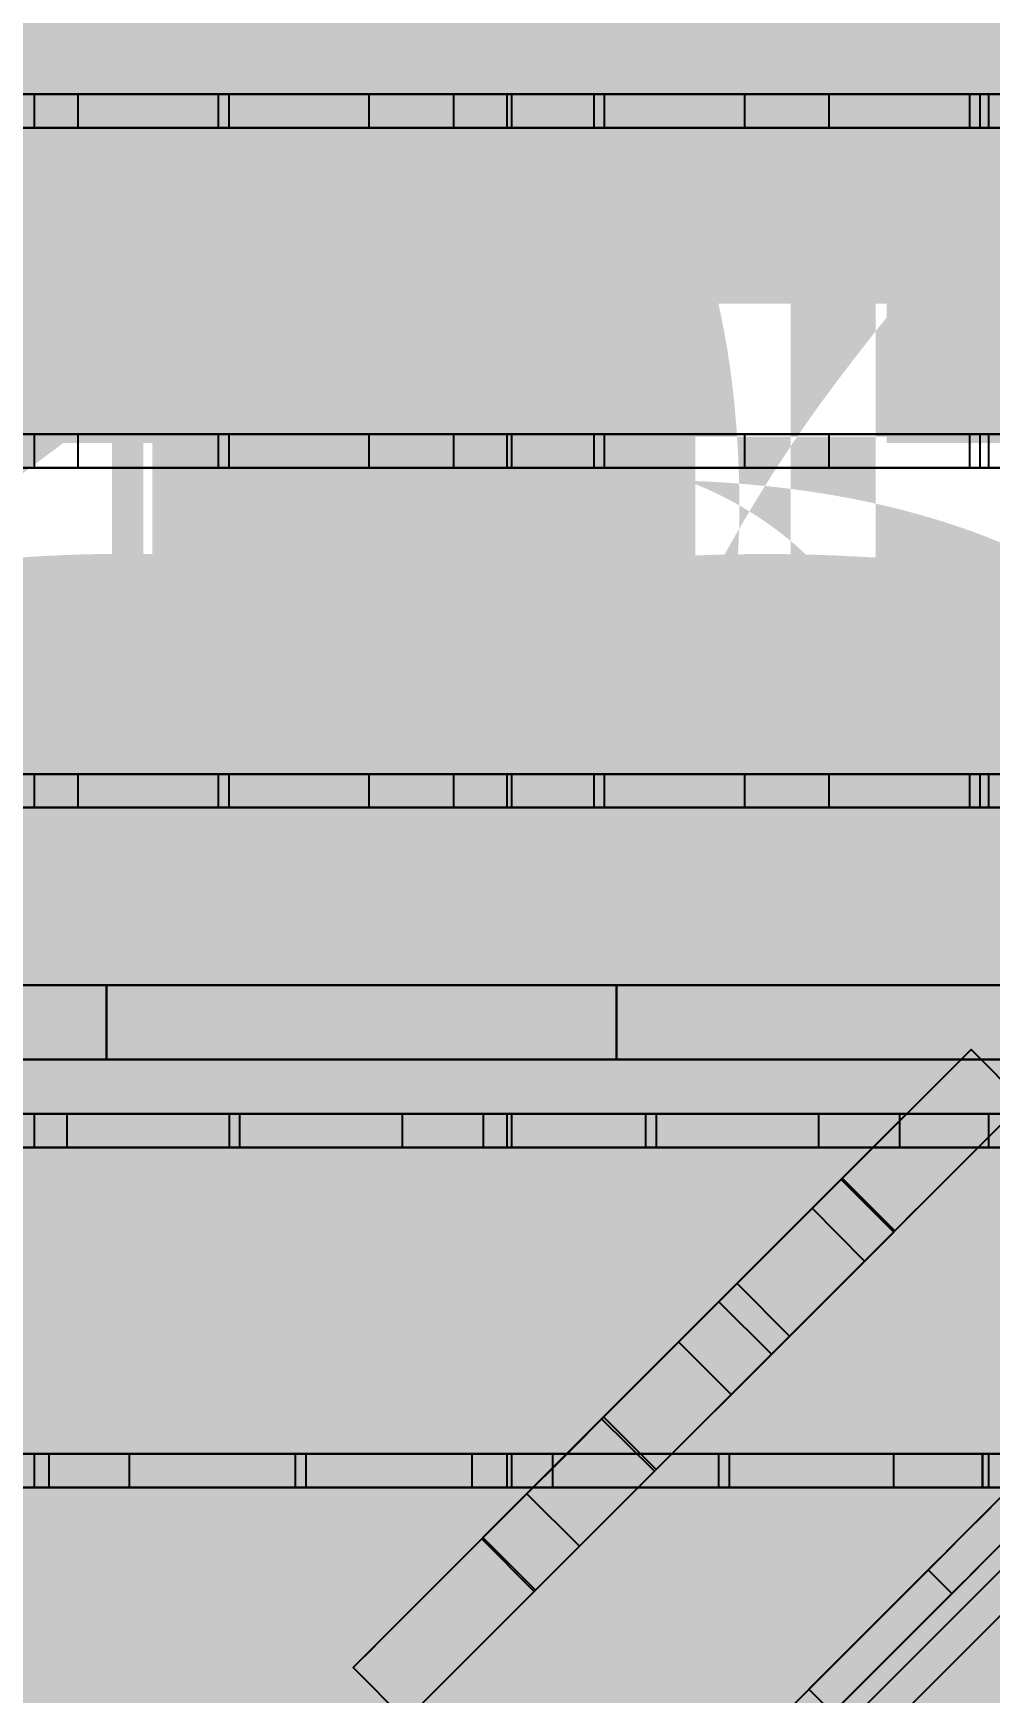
# Model space of a CAD drawing. Header units: inches. Extents: x -252 to 449, y -12 to 800.
# Drawn here: x -73.1 to -28, y 346.2 to 424.3 of the extents above; entities that cross this region are included whole.
import ezdxf

# ---------------------------------------------------------------- set-up
doc = ezdxf.new("R2010")
doc.units = ezdxf.units.IN
doc.header["$MEASUREMENT"] = 0
for name, color, linetype in [('C2', 2, 'CONTINUOUS'), ('FT2', 8, 'CONTINUOUS'), ('RT2', 7, 'CONTINUOUS'), ('W1', 5, 'CONTINUOUS'), ('W2', 5, 'CONTINUOUS')]:
    doc.layers.add(name, color=color, linetype=linetype)

msp = doc.modelspace()

# ---------------------------------------------------------------- linework, layer by layer
at = {"layer": 'C2'}
for points in [[(0, 379.49, 111.88), (-50.48, 329.01, 111.88), (-50.48, 329.01, 115.44), (0, 379.49, 115.44)], [(1.06, 378.43, 111.88), (-49.42, 327.95, 111.88), (-50.48, 329.01, 111.88), (0, 379.49, 111.88)], [(-49.42, 327.95, 115.44), (1.06, 378.43, 115.44), (0, 379.49, 115.44), (-50.48, 329.01, 115.44)]]:
    msp.add_3dface(points, dxfattribs=at)
at = {"layer": 'FT2'}
for points in [[(-252, 419.87, 121.97), (0, 419.87, 121.97), (0, 421.45, 121.97), (-252, 421.45, 121.97)], [(-252, 421.45, 121.97), (0, 421.45, 121.97), (0, 421.45, 119.92), (-252, 421.45, 119.92)], [(-252, 421.45, 108), (0, 421.45, 108), (0, 419.87, 108), (-252, 419.87, 108)], [(-252, 421.45, 108), (-252, 421.45, 110.05), (0, 421.45, 110.05), (0, 421.45, 108)], [(-70.97, 421.45, 121.97), (-64.34, 421.45, 109.08), (-66.16, 421.45, 108.14), (-72.79, 421.45, 121.03)], [(-70.97, 419.87, 121.97), (-64.34, 419.87, 109.08), (-64.34, 421.45, 109.08), (-70.97, 421.45, 121.97)], [(-63.86, 419.87, 109.08), (-57.24, 419.87, 121.97), (-57.24, 421.45, 121.97), (-63.86, 421.45, 109.08)], [(-63.86, 421.45, 109.08), (-57.24, 421.45, 121.97), (-55.42, 421.45, 121.03), (-62.04, 421.45, 108.14)], [(-53.28, 421.45, 121.97), (-46.65, 421.45, 109.08), (-48.47, 421.45, 108.14), (-55.1, 421.45, 121.03)], [(-53.28, 419.87, 121.97), (-46.65, 419.87, 109.08), (-46.65, 421.45, 109.08), (-53.28, 421.45, 121.97)], [(-46.18, 419.87, 109.08), (-39.56, 419.87, 121.97), (-39.56, 421.45, 121.97), (-46.18, 421.45, 109.08)], [(-46.18, 421.45, 109.08), (-39.56, 421.45, 121.97), (-37.74, 421.45, 121.03), (-44.36, 421.45, 108.14)], [(-35.6, 421.45, 121.97), (-28.97, 421.45, 109.08), (-30.79, 421.45, 108.14), (-37.42, 421.45, 121.03)], [(-35.6, 419.87, 121.97), (-28.97, 419.87, 109.08), (-28.97, 421.45, 109.08), (-35.6, 421.45, 121.97)], [(-28.49, 419.87, 109.08), (-21.87, 419.87, 121.97), (-21.87, 421.45, 121.97), (-28.49, 421.45, 109.08)], [(-28.49, 421.45, 109.08), (-21.87, 421.45, 121.97), (-20.05, 421.45, 121.03), (-26.67, 421.45, 108.14)], [(-252, 419.87, 121.97), (-252, 419.87, 119.92), (0, 419.87, 119.92), (0, 419.87, 121.97)], [(-252, 419.87, 108), (0, 419.87, 108), (0, 419.87, 110.05), (-252, 419.87, 110.05)], [(-70.97, 419.87, 121.97), (-72.79, 419.87, 121.03), (-66.16, 419.87, 108.14), (-64.34, 419.87, 109.08)], [(-63.86, 419.87, 109.08), (-62.04, 419.87, 108.14), (-55.42, 419.87, 121.03), (-57.24, 419.87, 121.97)], [(-53.28, 419.87, 121.97), (-55.1, 419.87, 121.03), (-48.47, 419.87, 108.14), (-46.65, 419.87, 109.08)], [(-46.18, 419.87, 109.08), (-44.36, 419.87, 108.14), (-37.74, 419.87, 121.03), (-39.56, 419.87, 121.97)], [(-35.6, 419.87, 121.97), (-37.42, 419.87, 121.03), (-30.79, 419.87, 108.14), (-28.97, 419.87, 109.08)], [(-28.49, 419.87, 109.08), (-26.67, 419.87, 108.14), (-20.05, 419.87, 121.03), (-21.87, 419.87, 121.97)], [(-252, 403.87, 121.97), (0, 403.87, 121.97), (0, 405.45, 121.97), (-252, 405.45, 121.97)], [(-252, 405.45, 121.97), (0, 405.45, 121.97), (0, 405.45, 119.92), (-252, 405.45, 119.92)], [(-252, 405.45, 108), (0, 405.45, 108), (0, 403.87, 108), (-252, 403.87, 108)], [(-252, 405.45, 108), (-252, 405.45, 110.05), (0, 405.45, 110.05), (0, 405.45, 108)], [(-70.97, 405.45, 121.97), (-64.34, 405.45, 109.08), (-66.16, 405.45, 108.14), (-72.79, 405.45, 121.03)], [(-70.97, 403.87, 121.97), (-64.34, 403.87, 109.08), (-64.34, 405.45, 109.08), (-70.97, 405.45, 121.97)], [(-63.86, 403.87, 109.08), (-57.24, 403.87, 121.97), (-57.24, 405.45, 121.97), (-63.86, 405.45, 109.08)], [(-63.86, 405.45, 109.08), (-57.24, 405.45, 121.97), (-55.42, 405.45, 121.03), (-62.04, 405.45, 108.14)], [(-53.28, 405.45, 121.97), (-46.65, 405.45, 109.08), (-48.47, 405.45, 108.14), (-55.1, 405.45, 121.03)], [(-53.28, 403.87, 121.97), (-46.65, 403.87, 109.08), (-46.65, 405.45, 109.08), (-53.28, 405.45, 121.97)], [(-46.18, 403.87, 109.08), (-39.56, 403.87, 121.97), (-39.56, 405.45, 121.97), (-46.18, 405.45, 109.08)], [(-46.18, 405.45, 109.08), (-39.56, 405.45, 121.97), (-37.74, 405.45, 121.03), (-44.36, 405.45, 108.14)], [(-35.6, 405.45, 121.97), (-28.97, 405.45, 109.08), (-30.79, 405.45, 108.14), (-37.42, 405.45, 121.03)], [(-35.6, 403.87, 121.97), (-28.97, 403.87, 109.08), (-28.97, 405.45, 109.08), (-35.6, 405.45, 121.97)], [(-28.49, 403.87, 109.08), (-21.87, 403.87, 121.97), (-21.87, 405.45, 121.97), (-28.49, 405.45, 109.08)], [(-28.49, 405.45, 109.08), (-21.87, 405.45, 121.97), (-20.05, 405.45, 121.03), (-26.67, 405.45, 108.14)], [(-252, 403.87, 121.97), (-252, 403.87, 119.92), (0, 403.87, 119.92), (0, 403.87, 121.97)], [(-252, 403.87, 108), (0, 403.87, 108), (0, 403.87, 110.05), (-252, 403.87, 110.05)], [(-70.97, 403.87, 121.97), (-72.79, 403.87, 121.03), (-66.16, 403.87, 108.14), (-64.34, 403.87, 109.08)], [(-63.86, 403.87, 109.08), (-62.04, 403.87, 108.14), (-55.42, 403.87, 121.03), (-57.24, 403.87, 121.97)], [(-53.28, 403.87, 121.97), (-55.1, 403.87, 121.03), (-48.47, 403.87, 108.14), (-46.65, 403.87, 109.08)], [(-46.18, 403.87, 109.08), (-44.36, 403.87, 108.14), (-37.74, 403.87, 121.03), (-39.56, 403.87, 121.97)], [(-35.6, 403.87, 121.97), (-37.42, 403.87, 121.03), (-30.79, 403.87, 108.14), (-28.97, 403.87, 109.08)], [(-28.49, 403.87, 109.08), (-26.67, 403.87, 108.14), (-20.05, 403.87, 121.03), (-21.87, 403.87, 121.97)], [(-252, 387.87, 121.97), (0, 387.87, 121.97), (0, 389.45, 121.97), (-252, 389.45, 121.97)], [(-252, 389.45, 121.97), (0, 389.45, 121.97), (0, 389.45, 119.92), (-252, 389.45, 119.92)], [(-252, 389.45, 108), (0, 389.45, 108), (0, 387.87, 108), (-252, 387.87, 108)], [(-252, 389.45, 108), (-252, 389.45, 110.05), (0, 389.45, 110.05), (0, 389.45, 108)], [(-70.97, 389.45, 121.97), (-64.34, 389.45, 109.08), (-66.16, 389.45, 108.14), (-72.79, 389.45, 121.03)], [(-70.97, 387.87, 121.97), (-64.34, 387.87, 109.08), (-64.34, 389.45, 109.08), (-70.97, 389.45, 121.97)], [(-63.86, 387.87, 109.08), (-57.24, 387.87, 121.97), (-57.24, 389.45, 121.97), (-63.86, 389.45, 109.08)], [(-63.86, 389.45, 109.08), (-57.24, 389.45, 121.97), (-55.42, 389.45, 121.03), (-62.04, 389.45, 108.14)], [(-53.28, 389.45, 121.97), (-46.65, 389.45, 109.08), (-48.47, 389.45, 108.14), (-55.1, 389.45, 121.03)], [(-53.28, 387.87, 121.97), (-46.65, 387.87, 109.08), (-46.65, 389.45, 109.08), (-53.28, 389.45, 121.97)], [(-46.18, 387.87, 109.08), (-39.56, 387.87, 121.97), (-39.56, 389.45, 121.97), (-46.18, 389.45, 109.08)], [(-46.18, 389.45, 109.08), (-39.56, 389.45, 121.97), (-37.74, 389.45, 121.03), (-44.36, 389.45, 108.14)], [(-35.6, 389.45, 121.97), (-28.97, 389.45, 109.08), (-30.79, 389.45, 108.14), (-37.42, 389.45, 121.03)], [(-35.6, 387.87, 121.97), (-28.97, 387.87, 109.08), (-28.97, 389.45, 109.08), (-35.6, 389.45, 121.97)], [(-28.49, 387.87, 109.08), (-21.87, 387.87, 121.97), (-21.87, 389.45, 121.97), (-28.49, 389.45, 109.08)], [(-28.49, 389.45, 109.08), (-21.87, 389.45, 121.97), (-20.05, 389.45, 121.03), (-26.67, 389.45, 108.14)], [(-252, 387.87, 121.97), (-252, 387.87, 119.92), (0, 387.87, 119.92), (0, 387.87, 121.97)], [(-252, 387.87, 108), (0, 387.87, 108), (0, 387.87, 110.05), (-252, 387.87, 110.05)], [(-70.97, 387.87, 121.97), (-72.79, 387.87, 121.03), (-66.16, 387.87, 108.14), (-64.34, 387.87, 109.08)], [(-63.86, 387.87, 109.08), (-62.04, 387.87, 108.14), (-55.42, 387.87, 121.03), (-57.24, 387.87, 121.97)], [(-53.28, 387.87, 121.97), (-55.1, 387.87, 121.03), (-48.47, 387.87, 108.14), (-46.65, 387.87, 109.08)], [(-46.18, 387.87, 109.08), (-44.36, 387.87, 108.14), (-37.74, 387.87, 121.03), (-39.56, 387.87, 121.97)], [(-35.6, 387.87, 121.97), (-37.42, 387.87, 121.03), (-30.79, 387.87, 108.14), (-28.97, 387.87, 109.08)], [(-28.49, 387.87, 109.08), (-26.67, 387.87, 108.14), (-20.05, 387.87, 121.03), (-21.87, 387.87, 121.97)], [(-57.51, 323.17, 121.97), (-0.39, 380.3, 121.97), (-1.5, 381.41, 121.97), (-58.63, 324.29, 121.97)], [(-58.63, 324.29, 121.97), (-1.5, 381.41, 121.97), (-1.5, 381.41, 119.92), (-58.63, 324.29, 119.92)], [(-58.63, 324.29, 108), (-1.5, 381.41, 108), (-0.39, 380.3, 108), (-57.51, 323.17, 108)], [(-58.63, 324.29, 108), (-58.63, 324.29, 110.05), (-1.5, 381.41, 110.05), (-1.5, 381.41, 108)], [(-57.51, 323.17, 121.97), (-57.51, 323.17, 119.92), (-0.39, 380.3, 119.92), (-0.39, 380.3, 121.97)], [(-57.51, 323.17, 108), (-0.39, 380.3, 108), (-0.39, 380.3, 110.05), (-57.51, 323.17, 110.05)], [(-252, 371.87, 121.97), (-12.37, 371.87, 121.97), (-12.37, 373.45, 121.97), (-252, 373.45, 121.97)], [(-252, 373.45, 121.97), (-12.37, 373.45, 121.97), (-12.37, 373.45, 119.92), (-252, 373.45, 119.92)], [(-252, 373.45, 108), (-12.37, 373.45, 108), (-12.37, 371.87, 108), (-252, 371.87, 108)], [(-252, 373.45, 108), (-252, 373.45, 110.05), (-12.37, 373.45, 110.05), (-12.37, 373.45, 108)], [(-71.48, 373.45, 121.97), (-63.82, 373.45, 109.2), (-65.57, 373.45, 108.14), (-73.24, 373.45, 120.92)], [(-71.48, 371.87, 121.97), (-63.82, 371.87, 109.2), (-63.82, 373.45, 109.2), (-71.48, 373.45, 121.97)], [(-63.35, 371.87, 109.2), (-55.67, 371.87, 121.97), (-55.67, 373.45, 121.97), (-63.35, 373.45, 109.2)], [(-63.35, 373.45, 109.2), (-55.67, 373.45, 121.97), (-53.92, 373.45, 120.91), (-61.59, 373.45, 108.14)], [(-51.88, 373.45, 121.97), (-44.22, 373.45, 109.2), (-45.97, 373.45, 108.14), (-53.63, 373.45, 120.92)], [(-51.88, 371.87, 121.97), (-44.22, 371.87, 109.2), (-44.22, 373.45, 109.2), (-51.88, 373.45, 121.97)], [(-43.74, 371.87, 109.2), (-36.07, 371.87, 121.97), (-36.07, 373.45, 121.97), (-43.74, 373.45, 109.2)], [(-43.74, 373.45, 109.2), (-36.07, 373.45, 121.97), (-34.32, 373.45, 120.91), (-41.99, 373.45, 108.14)], [(-32.28, 373.45, 121.97), (-24.62, 373.45, 109.2), (-26.38, 373.45, 108.14), (-34.03, 373.45, 120.92)], [(-32.28, 371.87, 121.97), (-24.62, 371.87, 109.2), (-24.62, 373.45, 109.2), (-32.28, 373.45, 121.97)], [(-252, 371.87, 121.97), (-252, 371.87, 119.92), (-12.37, 371.87, 119.92), (-12.37, 371.87, 121.97)], [(-252, 371.87, 108), (-12.37, 371.87, 108), (-12.37, 371.87, 110.05), (-252, 371.87, 110.05)], [(-71.48, 371.87, 121.97), (-73.24, 371.87, 120.92), (-65.57, 371.87, 108.14), (-63.82, 371.87, 109.2)], [(-63.35, 371.87, 109.2), (-61.59, 371.87, 108.14), (-53.92, 371.87, 120.91), (-55.67, 371.87, 121.97)], [(-51.88, 371.87, 121.97), (-53.63, 371.87, 120.92), (-45.97, 371.87, 108.14), (-44.22, 371.87, 109.2)], [(-43.74, 371.87, 109.2), (-41.99, 371.87, 108.14), (-34.32, 371.87, 120.91), (-36.07, 371.87, 121.97)], [(-32.28, 371.87, 121.97), (-34.03, 371.87, 120.92), (-26.38, 371.87, 108.14), (-24.62, 371.87, 109.2)], [(-252, 355.87, 121.97), (-28.37, 355.87, 121.97), (-28.37, 357.45, 121.97), (-252, 357.45, 121.97)], [(-252, 357.45, 121.97), (-28.37, 357.45, 121.97), (-28.37, 357.45, 119.92), (-252, 357.45, 119.92)], [(-252, 357.45, 108), (-28.37, 357.45, 108), (-28.37, 355.87, 108), (-252, 355.87, 108)], [(-252, 357.45, 108), (-252, 357.45, 110.05), (-28.37, 357.45, 110.05), (-28.37, 357.45, 108)], [(-80.16, 355.87, 109.22), (-72.31, 355.87, 121.97), (-72.31, 357.45, 121.97), (-80.16, 357.45, 109.22)], [(-80.16, 357.45, 109.22), (-72.31, 357.45, 121.97), (-70.57, 357.45, 120.9), (-78.42, 357.45, 108.14)], [(-68.55, 357.45, 121.97), (-60.71, 357.45, 109.22), (-62.45, 357.45, 108.14), (-70.29, 357.45, 120.9)], [(-68.55, 355.87, 121.97), (-60.71, 355.87, 109.22), (-60.71, 357.45, 109.22), (-68.55, 357.45, 121.97)], [(-60.23, 355.87, 109.22), (-52.39, 355.87, 121.97), (-52.39, 357.45, 121.97), (-60.23, 357.45, 109.22)], [(-60.23, 357.45, 109.22), (-52.39, 357.45, 121.97), (-50.64, 357.45, 120.9), (-58.49, 357.45, 108.14)], [(-48.62, 357.45, 121.97), (-40.79, 357.45, 109.22), (-42.53, 357.45, 108.14), (-50.36, 357.45, 120.9)], [(-48.62, 355.87, 121.97), (-40.79, 355.87, 109.22), (-40.79, 357.45, 109.22), (-48.62, 357.45, 121.97)], [(-40.3, 355.87, 109.21), (-32.54, 355.87, 121.97), (-32.54, 357.45, 121.97), (-40.3, 357.45, 109.21)], [(-40.3, 357.45, 109.21), (-32.54, 357.45, 121.97), (-30.79, 357.45, 120.9), (-38.56, 357.45, 108.14)], [(-28.37, 357.45, 108.04), (-30.42, 357.45, 108.04), (-30.42, 357.45, 121.93), (-28.37, 357.45, 121.93)], [(-28.37, 357.45, 108.04), (-28.37, 357.45, 121.93), (-28.37, 355.87, 121.93), (-28.37, 355.87, 108.04)], [(-252, 355.87, 121.97), (-252, 355.87, 119.92), (-28.37, 355.87, 119.92), (-28.37, 355.87, 121.97)], [(-252, 355.87, 108), (-28.37, 355.87, 108), (-28.37, 355.87, 110.05), (-252, 355.87, 110.05)], [(-80.16, 355.87, 109.22), (-78.42, 355.87, 108.14), (-70.57, 355.87, 120.9), (-72.31, 355.87, 121.97)], [(-68.55, 355.87, 121.97), (-70.29, 355.87, 120.9), (-62.45, 355.87, 108.14), (-60.71, 355.87, 109.22)], [(-60.23, 355.87, 109.22), (-58.49, 355.87, 108.14), (-50.64, 355.87, 120.9), (-52.39, 355.87, 121.97)], [(-48.62, 355.87, 121.97), (-50.36, 355.87, 120.9), (-42.53, 355.87, 108.14), (-40.79, 355.87, 109.22)], [(-40.3, 355.87, 109.21), (-38.56, 355.87, 108.14), (-30.79, 355.87, 120.9), (-32.54, 355.87, 121.97)], [(-28.37, 355.87, 108.04), (-28.37, 355.87, 121.93), (-30.42, 355.87, 121.93), (-30.42, 355.87, 108.04)], [(-27.98, 354.93, 121.93), (-27.98, 354.93, 108.04), (-29.43, 353.49, 108.04), (-29.43, 353.49, 121.93)], [(-36.54, 346.37, 109.23), (-30.92, 351.99, 121.97), (-29.69, 353.22, 120.89), (-35.31, 347.6, 108.14)], [(-26.87, 353.82, 121.93), (-28.32, 352.37, 121.93), (-28.32, 352.37, 108.04), (-26.87, 353.82, 108.04)], [(-35.43, 345.26, 109.23), (-29.81, 350.88, 121.97), (-30.92, 351.99, 121.97), (-36.54, 346.37, 109.23)], [(-35.43, 345.26, 109.23), (-34.2, 346.49, 108.14), (-28.58, 352.11, 120.89), (-29.81, 350.88, 121.97)]]:
    msp.add_3dface(points, dxfattribs=at)
at = {"layer": 'RT2'}
for points in [[(0, 419.87, 229.96), (-252, 419.87, 229.96), (-252, 421.45, 229.96), (0, 421.45, 229.96)], [(0, 421.45, 229.96), (-252, 421.45, 229.96), (-252, 421.45, 232.01), (0, 421.45, 232.01)], [(0, 421.45, 234.96), (-1.17, 421.45, 233.28), (-127.17, 421.45, 321.51), (-126, 421.45, 323.19)], [(0, 421.45, 234.96), (-126, 421.45, 323.19), (-126, 419.87, 323.19), (0, 419.87, 234.96)], [(-50.75, 421.45, 230.73), (-52.65, 421.45, 229.97), (-74.92, 421.45, 285.33), (-73.02, 421.45, 286.09)], [(-50.75, 421.45, 230.73), (-73.02, 421.45, 286.09), (-73.02, 419.87, 286.09), (-50.75, 419.87, 230.73)], [(-28.07, 421.45, 254.61), (-50.54, 421.45, 231.39), (-50.54, 419.87, 231.39), (-28.07, 419.87, 254.61)], [(-28.07, 421.45, 254.61), (-26.59, 421.45, 253.19), (-49.07, 421.45, 229.96), (-50.54, 421.45, 231.39)], [(0, 419.87, 229.96), (0, 419.87, 232.01), (-252, 419.87, 232.01), (-252, 419.87, 229.96)], [(0, 419.87, 234.96), (-126, 419.87, 323.19), (-127.17, 419.87, 321.51), (-1.17, 419.87, 233.28)], [(-50.75, 419.87, 230.73), (-73.02, 419.87, 286.09), (-74.92, 419.87, 285.33), (-52.65, 419.87, 229.97)], [(-28.07, 419.87, 254.61), (-50.54, 419.87, 231.39), (-49.07, 419.87, 229.96), (-26.59, 419.87, 253.19)], [(0, 403.87, 229.96), (-252, 403.87, 229.96), (-252, 405.45, 229.96), (0, 405.45, 229.96)], [(0, 405.45, 229.96), (-252, 405.45, 229.96), (-252, 405.45, 232.01), (0, 405.45, 232.01)], [(0, 405.45, 234.96), (-1.17, 405.45, 233.28), (-127.17, 405.45, 321.51), (-126, 405.45, 323.19)], [(0, 405.45, 234.96), (-126, 405.45, 323.19), (-126, 403.87, 323.19), (0, 403.87, 234.96)], [(-50.75, 405.45, 230.73), (-52.65, 405.45, 229.97), (-74.92, 405.45, 285.33), (-73.02, 405.45, 286.09)], [(-50.75, 405.45, 230.73), (-73.02, 405.45, 286.09), (-73.02, 403.87, 286.09), (-50.75, 403.87, 230.73)], [(-28.07, 405.45, 254.61), (-50.54, 405.45, 231.39), (-50.54, 403.87, 231.39), (-28.07, 403.87, 254.61)], [(-28.07, 405.45, 254.61), (-26.59, 405.45, 253.19), (-49.07, 405.45, 229.96), (-50.54, 405.45, 231.39)], [(0, 403.87, 229.96), (0, 403.87, 232.01), (-252, 403.87, 232.01), (-252, 403.87, 229.96)], [(0, 403.87, 234.96), (-126, 403.87, 323.19), (-127.17, 403.87, 321.51), (-1.17, 403.87, 233.28)], [(-50.75, 403.87, 230.73), (-73.02, 403.87, 286.09), (-74.92, 403.87, 285.33), (-52.65, 403.87, 229.97)], [(-28.07, 403.87, 254.61), (-50.54, 403.87, 231.39), (-49.07, 403.87, 229.96), (-26.59, 403.87, 253.19)], [(0, 387.87, 229.96), (-252, 387.87, 229.96), (-252, 389.45, 229.96), (0, 389.45, 229.96)], [(0, 389.45, 229.96), (-252, 389.45, 229.96), (-252, 389.45, 232.01), (0, 389.45, 232.01)], [(0, 389.45, 234.96), (-1.17, 389.45, 233.28), (-127.17, 389.45, 321.51), (-126, 389.45, 323.19)], [(0, 389.45, 234.96), (-126, 389.45, 323.19), (-126, 387.87, 323.19), (0, 387.87, 234.96)], [(-50.75, 389.45, 230.73), (-52.65, 389.45, 229.97), (-74.92, 389.45, 285.33), (-73.02, 389.45, 286.09)], [(-50.75, 389.45, 230.73), (-73.02, 389.45, 286.09), (-73.02, 387.87, 286.09), (-50.75, 387.87, 230.73)], [(-28.07, 389.45, 254.61), (-50.54, 389.45, 231.39), (-50.54, 387.87, 231.39), (-28.07, 387.87, 254.61)], [(-28.07, 389.45, 254.61), (-26.59, 389.45, 253.19), (-49.07, 389.45, 229.96), (-50.54, 389.45, 231.39)], [(0, 387.87, 229.96), (0, 387.87, 232.01), (-252, 387.87, 232.01), (-252, 387.87, 229.96)], [(0, 387.87, 234.96), (-126, 387.87, 323.19), (-127.17, 387.87, 321.51), (-1.17, 387.87, 233.28)], [(-50.75, 387.87, 230.73), (-73.02, 387.87, 286.09), (-74.92, 387.87, 285.33), (-52.65, 387.87, 229.97)], [(-28.07, 387.87, 254.61), (-50.54, 387.87, 231.39), (-49.07, 387.87, 229.96), (-26.59, 387.87, 253.19)], [(0, 371.87, 229.96), (-252, 371.87, 229.96), (-252, 373.45, 229.96), (0, 373.45, 229.96)], [(0, 373.45, 229.96), (-252, 373.45, 229.96), (-252, 373.45, 232.01), (0, 373.45, 232.01)], [(0, 373.45, 234.96), (-1.17, 373.45, 233.28), (-127.17, 373.45, 321.51), (-126, 373.45, 323.19)], [(0, 373.45, 234.96), (-126, 373.45, 323.19), (-126, 371.87, 323.19), (0, 371.87, 234.96)], [(-50.75, 373.45, 230.73), (-52.65, 373.45, 229.97), (-74.92, 373.45, 285.33), (-73.02, 373.45, 286.09)], [(-50.75, 373.45, 230.73), (-73.02, 373.45, 286.09), (-73.02, 371.87, 286.09), (-50.75, 371.87, 230.73)], [(-28.07, 373.45, 254.61), (-50.54, 373.45, 231.39), (-50.54, 371.87, 231.39), (-28.07, 371.87, 254.61)], [(-28.07, 373.45, 254.61), (-26.59, 373.45, 253.19), (-49.07, 373.45, 229.96), (-50.54, 373.45, 231.39)], [(0, 371.87, 229.96), (0, 371.87, 232.01), (-252, 371.87, 232.01), (-252, 371.87, 229.96)], [(0, 371.87, 234.96), (-126, 371.87, 323.19), (-127.17, 371.87, 321.51), (-1.17, 371.87, 233.28)], [(-50.75, 371.87, 230.73), (-73.02, 371.87, 286.09), (-74.92, 371.87, 285.33), (-52.65, 371.87, 229.97)], [(-28.07, 371.87, 254.61), (-50.54, 371.87, 231.39), (-49.07, 371.87, 229.96), (-26.59, 371.87, 253.19)], [(0, 355.87, 229.96), (-252, 355.87, 229.96), (-252, 357.45, 229.96), (0, 357.45, 229.96)], [(0, 357.45, 229.96), (-252, 357.45, 229.96), (-252, 357.45, 232.01), (0, 357.45, 232.01)], [(0, 357.45, 234.96), (-1.17, 357.45, 233.28), (-127.17, 357.45, 321.51), (-126, 357.45, 323.19)], [(0, 357.45, 234.96), (-126, 357.45, 323.19), (-126, 355.87, 323.19), (0, 355.87, 234.96)], [(-50.75, 357.45, 230.73), (-52.65, 357.45, 229.97), (-74.92, 357.45, 285.33), (-73.02, 357.45, 286.09)], [(-50.75, 357.45, 230.73), (-73.02, 357.45, 286.09), (-73.02, 355.87, 286.09), (-50.75, 355.87, 230.73)], [(-28.07, 357.45, 254.61), (-50.54, 357.45, 231.39), (-50.54, 355.87, 231.39), (-28.07, 355.87, 254.61)], [(-28.07, 357.45, 254.61), (-26.59, 357.45, 253.19), (-49.07, 357.45, 229.96), (-50.54, 357.45, 231.39)], [(0, 355.87, 229.96), (0, 355.87, 232.01), (-252, 355.87, 232.01), (-252, 355.87, 229.96)], [(0, 355.87, 234.96), (-126, 355.87, 323.19), (-127.17, 355.87, 321.51), (-1.17, 355.87, 233.28)], [(-50.75, 355.87, 230.73), (-73.02, 355.87, 286.09), (-74.92, 355.87, 285.33), (-52.65, 355.87, 229.97)], [(-28.07, 355.87, 254.61), (-50.54, 355.87, 231.39), (-49.07, 355.87, 229.96), (-26.59, 355.87, 253.19)]]:
    msp.add_3dface(points, dxfattribs=at)
at = {"layer": 'W1'}
for points in [[(-26.44, 374.01), (-55.53, 344.92), (-58, 347.39), (-28.91, 376.48)], [(-58, 347.39, 1.46), (-28.91, 376.48, 1.46), (-28.91, 376.48), (-58, 347.39)], [(-55.53, 344.92, 108), (-26.44, 374.01, 108), (-28.91, 376.48, 108), (-58, 347.39, 108)], [(-28.91, 376.48, 106.54), (-58, 347.39, 106.54), (-58, 347.39, 108), (-28.91, 376.48, 108)], [(-32.5, 367.95, 48.74), (-26.44, 374.01, 48.74), (-28.91, 376.48, 48.74), (-34.97, 370.43, 48.74)], [(-28.91, 376.48, 47.28), (-34.97, 370.43, 47.28), (-34.97, 370.43, 48.74), (-28.91, 376.48, 48.74)], [(-32.5, 367.95, 96.77), (-26.44, 374.01, 96.77), (-28.91, 376.48, 96.77), (-34.97, 370.43, 96.77)], [(-28.91, 376.48, 95.31), (-34.97, 370.43, 95.31), (-34.97, 370.43, 96.77), (-28.91, 376.48, 96.77)], [(-29.94, 375.45), (-29.94, 375.45, 108), (-28.91, 376.48, 108), (-28.91, 376.48)], [(-26.44, 374.01, 108), (-26.44, 374.01), (-28.91, 376.48), (-28.91, 376.48, 108)], [(-26.44, 374.01, 1.46), (-55.53, 344.92, 1.46), (-55.53, 344.92), (-26.44, 374.01)], [(-55.53, 344.92, 106.54), (-26.44, 374.01, 106.54), (-26.44, 374.01, 108), (-55.53, 344.92, 108)], [(-32.5, 367.95, 47.28), (-26.44, 374.01, 47.28), (-26.44, 374.01, 48.74), (-32.5, 367.95, 48.74)], [(-32.5, 367.95, 95.31), (-26.44, 374.01, 95.31), (-26.44, 374.01, 96.77), (-32.5, 367.95, 96.77)], [(-33.94, 371.46, 108), (-33.94, 371.46), (-34.97, 370.43), (-34.97, 370.43, 108)], [(-32.5, 367.95, 80), (-49.47, 350.98, 80), (-51.94, 353.45, 80), (-34.97, 370.43, 80)], [(-51.94, 353.45, 81.46), (-34.97, 370.43, 81.46), (-34.97, 370.43, 80), (-51.94, 353.45, 80)], [(-49.41, 351.04, 91.81), (-32.55, 367.89, 91.81), (-35.03, 370.37, 91.81), (-51.89, 353.51, 91.81)], [(-35.03, 370.37, 90.35), (-51.89, 353.51, 90.35), (-51.89, 353.51, 91.81), (-35.03, 370.37, 91.81)], [(-38.31, 362.14, 96.77), (-32.55, 367.89, 96.77), (-35.03, 370.37, 96.77), (-40.79, 364.61, 96.77)], [(-35.03, 370.37, 95.31), (-40.79, 364.61, 95.31), (-40.79, 364.61, 96.77), (-35.03, 370.37, 96.77)], [(-36.06, 369.34, 80), (-36.06, 369.34, 108), (-35.03, 370.37, 108), (-35.03, 370.37, 80)], [(-32.55, 367.89, 108), (-32.55, 367.89, 80), (-35.03, 370.37, 80), (-35.03, 370.37, 108)], [(-32.5, 367.95), (-32.5, 367.95, 108), (-34.97, 370.43, 108), (-34.97, 370.43)], [(-37.34, 368.06, 79.43), (-40.87, 364.52, 91.24), (-39.92, 365.47, 91.81), (-36.39, 369.01, 80)], [(-37.45, 363, 91.81), (-33.92, 366.53, 80), (-36.39, 369.01, 80), (-39.92, 365.47, 91.81)], [(-31.47, 368.98), (-31.47, 368.98, 108), (-32.5, 367.95, 108), (-32.5, 367.95)], [(-32.5, 367.95, 81.46), (-49.47, 350.98, 81.46), (-49.47, 350.98, 80), (-32.5, 367.95, 80)], [(-49.41, 351.04, 90.35), (-32.55, 367.89, 90.35), (-32.55, 367.89, 91.81), (-49.41, 351.04, 91.81)], [(-38.31, 362.14, 95.31), (-32.55, 367.89, 95.31), (-32.55, 367.89, 96.77), (-38.31, 362.14, 96.77)], [(-33.58, 366.86, 108), (-33.58, 366.86, 80), (-32.55, 367.89, 80), (-32.55, 367.89, 108)], [(-38.4, 362.05, 91.24), (-34.87, 365.58, 79.43), (-33.92, 366.53, 80), (-37.45, 363, 91.81)], [(-49.41, 351.04, 96.77), (-38.31, 362.14, 96.77), (-40.79, 364.61, 96.77), (-51.89, 353.51, 96.77)], [(-40.79, 364.61, 95.31), (-51.89, 353.51, 95.31), (-51.89, 353.51, 96.77), (-40.79, 364.61, 96.77)], [(-41.82, 363.58, 91.81), (-41.82, 363.58, 108), (-40.79, 364.61, 108), (-40.79, 364.61, 91.81)], [(-38.31, 362.14, 108), (-38.31, 362.14, 91.81), (-40.79, 364.61, 91.81), (-40.79, 364.61, 108)], [(-41.73, 363.67, 91.24), (-45.26, 360.13, 79.43), (-46.21, 359.19, 80), (-42.68, 362.72, 91.81)], [(-43.74, 356.71, 80), (-40.21, 360.24, 91.81), (-42.68, 362.72, 91.81), (-46.21, 359.19, 80)], [(-49.41, 351.04, 95.31), (-38.31, 362.14, 95.31), (-38.31, 362.14, 96.77), (-49.41, 351.04, 96.77)], [(-39.34, 361.11, 108), (-39.34, 361.11, 91.81), (-38.31, 362.14, 91.81), (-38.31, 362.14, 108)], [(-42.79, 357.66, 79.43), (-39.26, 361.19, 91.24), (-40.21, 360.24, 91.81), (-43.74, 356.71, 80)], [(-47.24, 358.15, 79.43), (-50.78, 354.62, 91.24), (-49.83, 355.57, 91.81), (-46.3, 359.1, 80)], [(-47.35, 353.1, 91.81), (-43.82, 356.63, 80), (-46.3, 359.1, 80), (-49.83, 355.57, 91.81)], [(-48.3, 352.15, 91.24), (-44.77, 355.68, 79.43), (-43.82, 356.63, 80), (-47.35, 353.1, 91.81)], [(-50.86, 354.54, 108), (-50.86, 354.54, 80), (-51.89, 353.51, 80), (-51.89, 353.51, 108)], [(-55.53, 344.92, 48.74), (-49.47, 350.98, 48.74), (-51.94, 353.45, 48.74), (-58, 347.39, 48.74)], [(-51.94, 353.45, 47.28), (-58, 347.39, 47.28), (-58, 347.39, 48.74), (-51.94, 353.45, 48.74)], [(-55.53, 344.92, 96.77), (-49.47, 350.98, 96.77), (-51.94, 353.45, 96.77), (-58, 347.39, 96.77)], [(-51.94, 353.45, 95.31), (-58, 347.39, 95.31), (-58, 347.39, 96.77), (-51.94, 353.45, 96.77)], [(-52.97, 352.42), (-52.97, 352.42, 108), (-51.94, 353.45, 108), (-51.94, 353.45)], [(-49.47, 350.98, 108), (-49.47, 350.98), (-51.94, 353.45), (-51.94, 353.45, 108)], [(-49.41, 351.04, 80), (-49.41, 351.04, 108), (-51.89, 353.51, 108), (-51.89, 353.51, 80)], [(-48.38, 352.07, 80), (-48.38, 352.07, 108), (-49.41, 351.04, 108), (-49.41, 351.04, 80)], [(-55.53, 344.92, 47.28), (-49.47, 350.98, 47.28), (-49.47, 350.98, 48.74), (-55.53, 344.92, 48.74)], [(-55.53, 344.92, 95.31), (-49.47, 350.98, 95.31), (-49.47, 350.98, 96.77), (-55.53, 344.92, 96.77)], [(-50.5, 349.95, 108), (-50.5, 349.95), (-49.47, 350.98), (-49.47, 350.98, 108)], [(-56.97, 348.42, 108), (-56.97, 348.42), (-58, 347.39), (-58, 347.39, 108)], [(-55.53, 344.92), (-55.53, 344.92, 108), (-58, 347.39, 108), (-58, 347.39)]]:
    msp.add_3dface(points, dxfattribs=at)
at = {"layer": 'W2'}
for points in [[(-119.53, 379.51, 121.97), (-3.54, 379.51, 121.97), (-3.54, 376.01, 121.97), (-119.53, 376.01, 121.97)], [(-119.53, 379.51, 123.43), (-3.54, 379.51, 123.43), (-3.54, 379.51, 121.97), (-119.53, 379.51, 121.97)], [(-3.54, 379.51, 229.97), (-119.53, 379.51, 229.97), (-119.53, 376.01, 229.97), (-3.54, 376.01, 229.97)], [(-3.54, 379.51, 228.51), (-119.53, 379.51, 228.51), (-119.53, 379.51, 229.97), (-3.54, 379.51, 229.97)], [(-69.62, 379.51, 170.71), (-93.63, 379.51, 170.71), (-93.63, 376.01, 170.71), (-69.62, 376.01, 170.71)], [(-69.62, 379.51, 169.25), (-93.63, 379.51, 169.25), (-93.63, 379.51, 170.71), (-69.62, 379.51, 170.71)], [(-69.62, 379.51, 218.74), (-93.63, 379.51, 218.74), (-93.63, 376.01, 218.74), (-69.62, 376.01, 218.74)], [(-69.62, 379.51, 217.28), (-93.63, 379.51, 217.28), (-93.63, 379.51, 218.74), (-69.62, 379.51, 218.74)], [(-69.62, 379.51, 229.97), (-69.62, 379.51, 121.97), (-69.62, 376.01, 121.97), (-69.62, 376.01, 229.97)], [(-68.16, 379.51, 229.97), (-68.16, 379.51, 121.97), (-69.62, 379.51, 121.97), (-69.62, 379.51, 229.97)], [(-45.6, 379.51, 170.71), (-69.62, 379.51, 170.71), (-69.62, 376.01, 170.71), (-45.6, 376.01, 170.71)], [(-45.6, 379.51, 169.25), (-69.62, 379.51, 169.25), (-69.62, 379.51, 170.71), (-45.6, 379.51, 170.71)], [(-45.6, 379.51, 218.74), (-69.62, 379.51, 218.74), (-69.62, 376.01, 218.74), (-45.6, 376.01, 218.74)], [(-45.6, 379.51, 217.28), (-69.62, 379.51, 217.28), (-69.62, 379.51, 218.74), (-45.6, 379.51, 218.74)], [(-45.6, 379.51, 229.97), (-45.6, 379.51, 121.97), (-45.6, 376.01, 121.97), (-45.6, 376.01, 229.97)], [(-44.14, 379.51, 229.97), (-44.14, 379.51, 121.97), (-45.6, 379.51, 121.97), (-45.6, 379.51, 229.97)], [(-21.58, 379.51, 170.71), (-45.6, 379.51, 170.71), (-45.6, 376.01, 170.71), (-21.58, 376.01, 170.71)], [(-21.58, 379.51, 169.25), (-45.6, 379.51, 169.25), (-45.6, 379.51, 170.71), (-21.58, 379.51, 170.71)], [(-21.58, 379.51, 218.74), (-45.6, 379.51, 218.74), (-45.6, 376.01, 218.74), (-21.58, 376.01, 218.74)], [(-21.58, 379.51, 217.28), (-45.6, 379.51, 217.28), (-45.6, 379.51, 218.74), (-21.58, 379.51, 218.74)], [(-3.54, 376.01, 123.43), (-119.53, 376.01, 123.43), (-119.53, 376.01, 121.97), (-3.54, 376.01, 121.97)], [(-119.53, 376.01, 228.51), (-3.54, 376.01, 228.51), (-3.54, 376.01, 229.97), (-119.53, 376.01, 229.97)], [(-117.65, 376.01, 121.97), (-3.54, 376.01, 229.97), (-5.26, 376.01, 229.97), (-119.37, 376.01, 121.97)], [(-3.54, 376.01, 121.97), (-117.65, 376.01, 229.97), (-119.37, 376.01, 229.97), (-5.26, 376.01, 121.97)], [(-93.63, 376.01, 169.25), (-69.62, 376.01, 169.25), (-69.62, 376.01, 170.71), (-93.63, 376.01, 170.71)], [(-93.63, 376.01, 217.28), (-69.62, 376.01, 217.28), (-69.62, 376.01, 218.74), (-93.63, 376.01, 218.74)], [(-68.16, 376.01, 121.97), (-68.16, 376.01, 229.97), (-69.62, 376.01, 229.97), (-69.62, 376.01, 121.97)], [(-69.62, 376.01, 169.25), (-45.6, 376.01, 169.25), (-45.6, 376.01, 170.71), (-69.62, 376.01, 170.71)], [(-69.62, 376.01, 217.28), (-45.6, 376.01, 217.28), (-45.6, 376.01, 218.74), (-69.62, 376.01, 218.74)], [(-44.14, 376.01, 121.97), (-44.14, 376.01, 229.97), (-45.6, 376.01, 229.97), (-45.6, 376.01, 121.97)], [(-45.6, 376.01, 169.25), (-21.58, 376.01, 169.25), (-21.58, 376.01, 170.71), (-45.6, 376.01, 170.71)], [(-45.6, 376.01, 217.28), (-21.58, 376.01, 217.28), (-21.58, 376.01, 218.74), (-45.6, 376.01, 218.74)]]:
    msp.add_3dface(points, dxfattribs=at)

# ---------------------------------------------------------------- texts
at = {"layer": 'C2t'}
for s, p in [('C1', (-130.5, 278.03, 7.69)), ('C11', (-120.49, 278.02, 16.06)), ('C10', (-110.51, 278.02, 24.31)), ('C9', (-100.52, 278.02, 32.69)), ('C8', (-90.53, 278.02, 40.94)), ('C7', (-80.55, 278.02, 49.31)), ('C6', (-70.56, 278.02, 57.56)), ('C5', (-60.57, 278.02, 65.94)), ('C4', (-50.54, 278.02, 74.19))]:
    msp.add_text(s, height=120, dxfattribs=at).set_placement(p)
at = {"layer": 'W1t'}
for s, p in [('L1F16', (-224.53, 405.03, 111.94)), ('L1F17', (-197.05, 364.8, 111.94)), ('L1F15', (-248.5, 362.97, 111.94)), ('L1F18', (-192.01, 324.54, 111.94)), ('L1F35', (-55.53, 323.78, 111.93)), ('L1F37', (-50.56, 319.03, 99.19)), ('L1F20', (-132.01, 313.54, 111.94)), ('L1F40', (-45.53, 307.22, 111.94)), ('L1F41', (-92.29, 302.51, 111.94)), ('L1F19', (-197.06, 289.04, 111.94)), ('L1F39', (-65.53, 278.04, 57.56)), ('L1F21', (-192.02, 257.04, 111.94)), ('L1F38', (-69.52, 257.04, 111.94))]:
    msp.add_text(s, height=120, dxfattribs=at).set_placement(p)
at = {"layer": 'W2t'}
for s, p in [('L2F34', (-165.01, 415.54, 233.91)), ('L2F35', (-119.53, 415.52, 233.91)), ('L2F38', (-208.51, 379.51, 233.91)), ('L2F37', (-142.31, 379.51, 233.91)), ('L2F39', (-61.53, 379.51, 233.91)), ('L2F20', (-248.5, 356.71, 233.91)), ('L2F42', (-105.25, 333.99, 233.91)), ('L2F40', (-165.01, 330.48, 233.91)), ('L2F46', (-96.01, 316.5, 233.91)), ('L2F45', (-72.52, 316.51, 233.91)), ('L2F43', (-45.53, 316.5, 233.91)), ('L2F47', (-119.53, 314.73, 233.91)), ('L2F41', (-208.51, 313.03, 233.91)), ('L2F44', (-82.51, 302.51, 233.91)), ('L2F48', (-185.01, 295.52, 233.91)), ('L2F49', (-178.51, 281.51, 233.91)), ('L2F55', (-61.53, 257.03, 233.91)), ('L2F51', (-208.51, 243.99, 233.91)), ('L2F19', (-248.5, 235.88, 233.91)), ('L2F56', (-74.01, 229.91, 233.91)), ('L2F50', (-165.01, 225.01, 233.91))]:
    msp.add_text(s, height=120, dxfattribs=at).set_placement(p)

doc.saveas('drawing.dxf')
